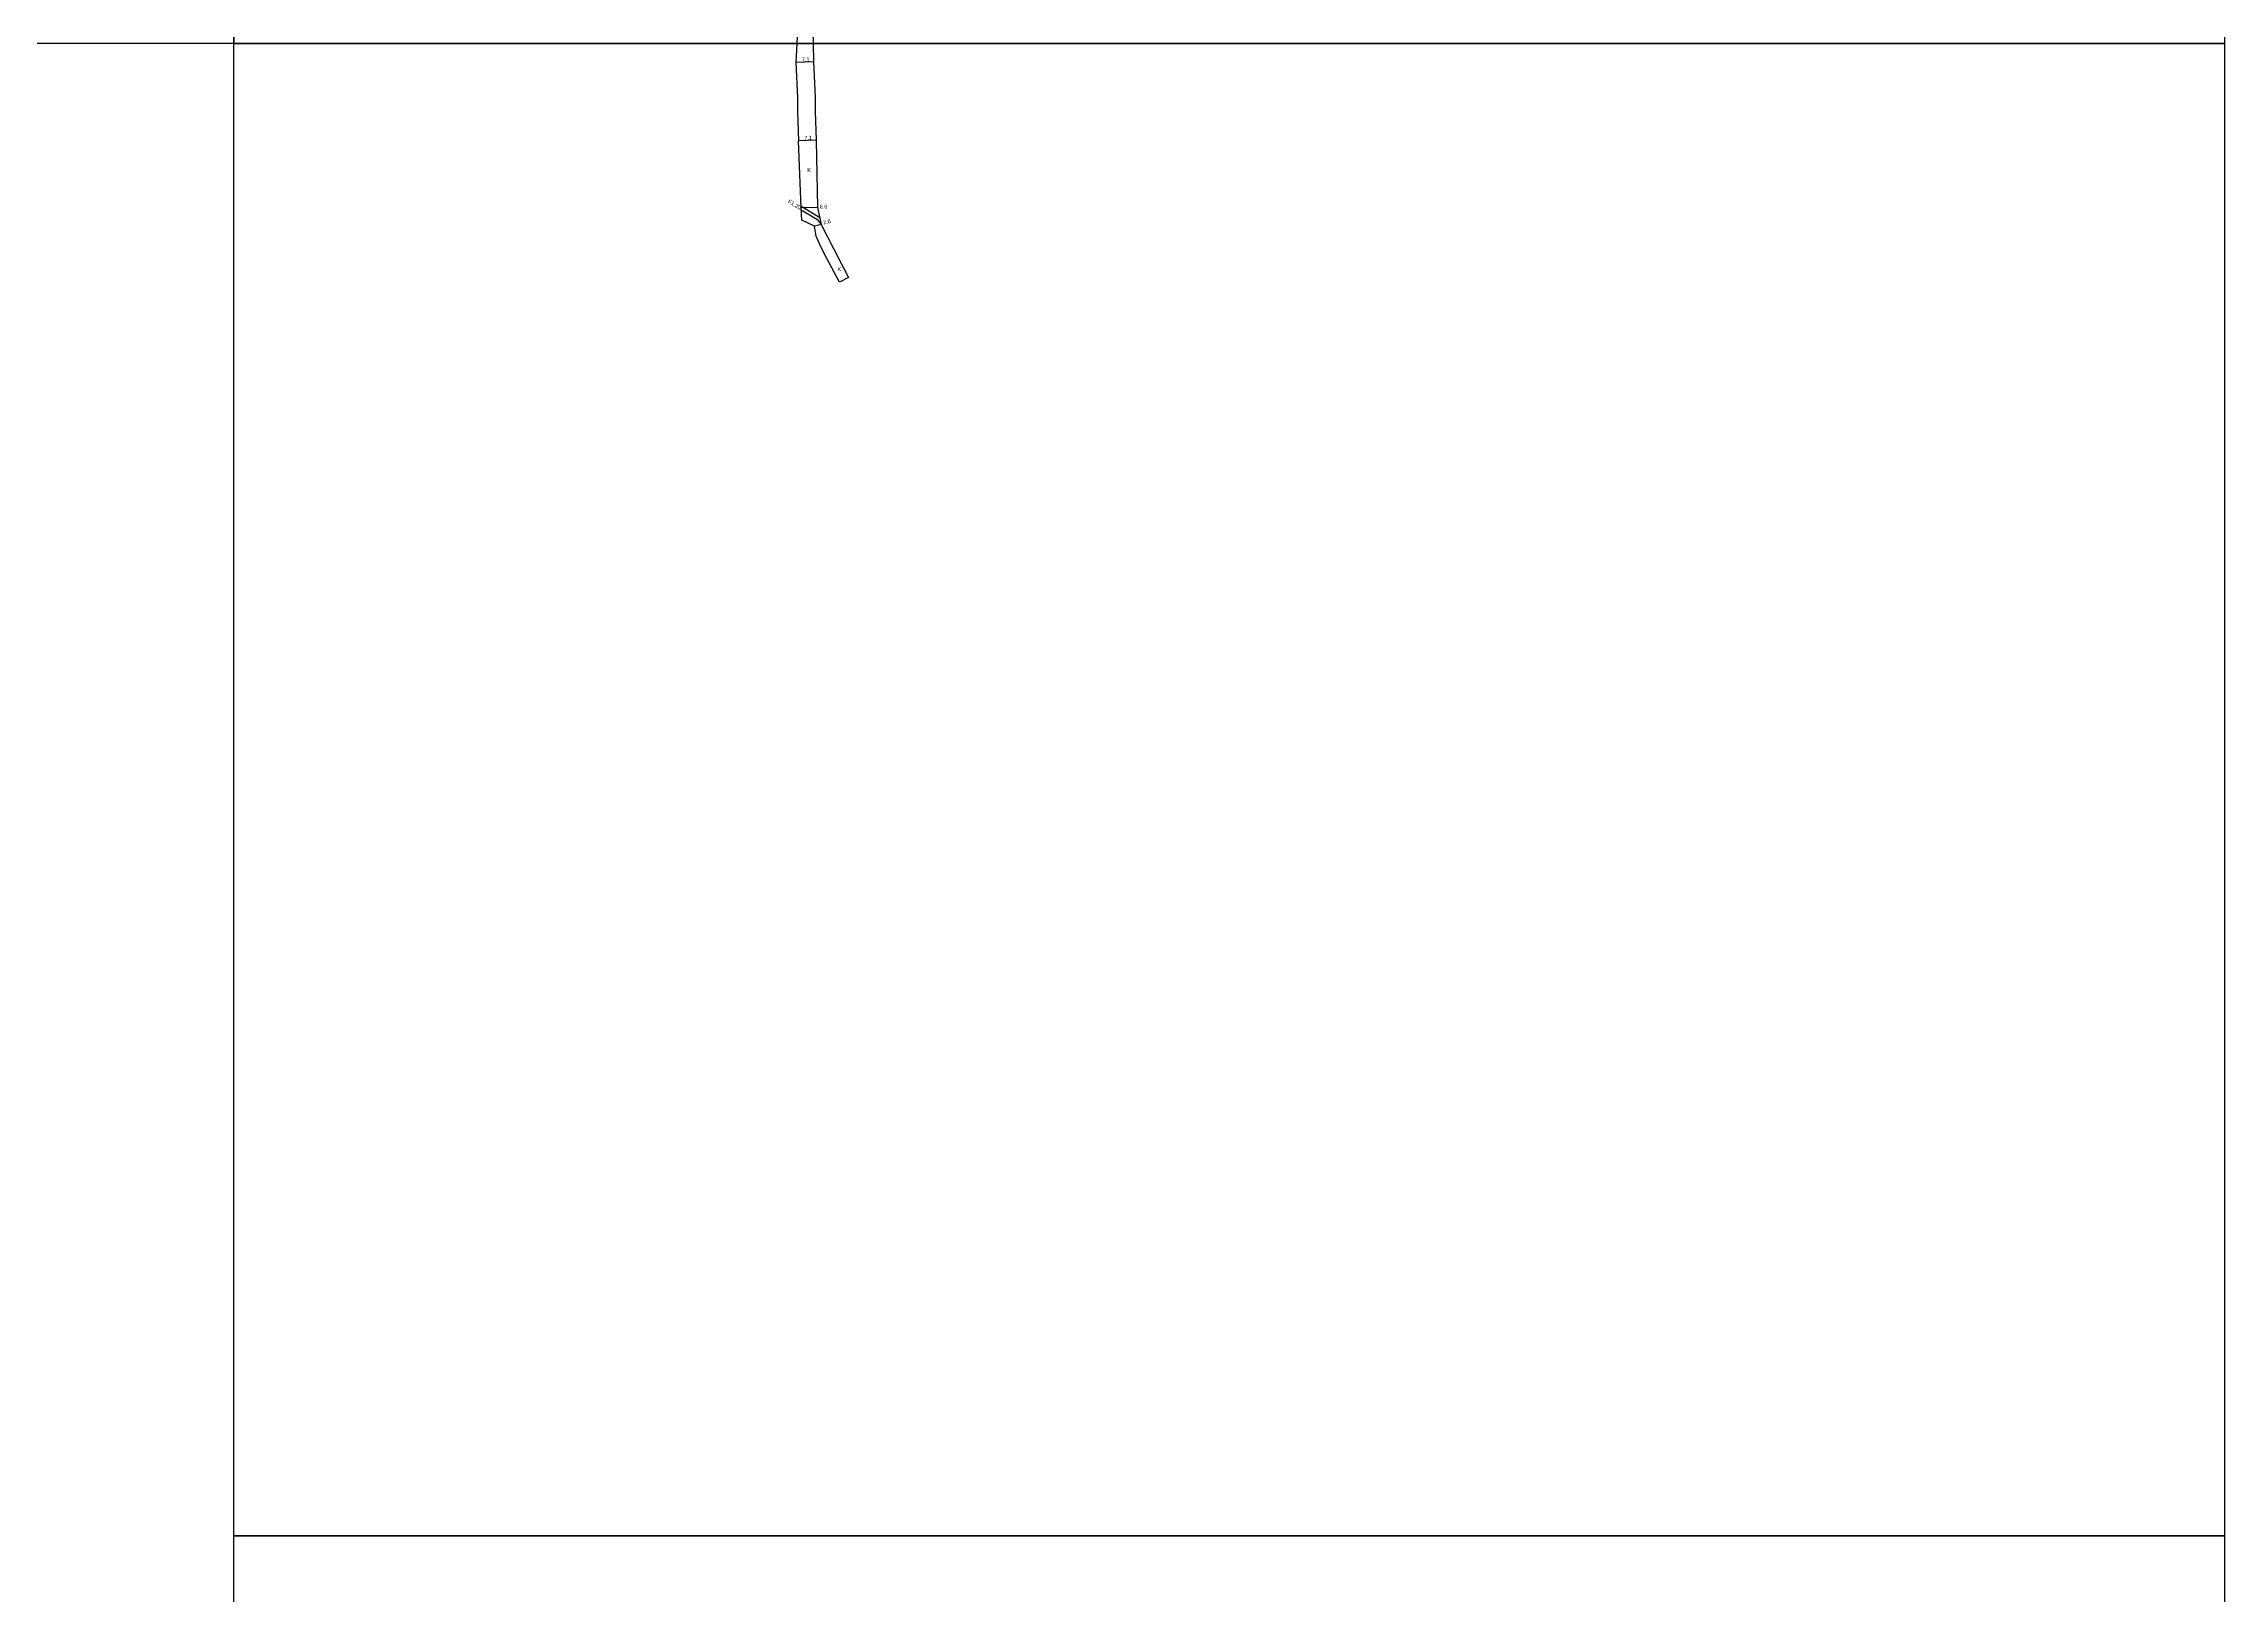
# Model space of a CAD drawing. Header units: metres. Extents: x -7200 to -4000, y -101400 to -99000.
# Drawn here: x -4876 to -4000, y -100224 to -99600 of the extents above; entities that cross this region are included whole.
import ezdxf

# ---------------------------------------------------------------- set-up
doc = ezdxf.new("R2010")
doc.units = ezdxf.units.M
doc.header["$LTSCALE"] = 2.5
for name, color, linetype in [('側溝・桝', 7, 'Continuous'), ('図郭', 7, 'Continuous'), ('幅員', 7, 'Continuous'), ('舗装', 7, 'Continuous'), ('道路', 7, 'Continuous')]:
    doc.layers.add(name, color=color, linetype=linetype)
doc.styles.get("Standard").update_dxf_attribs({"font": ''})
doc.styles.get('Standard').set_extended_font_data('@MS PGothic')

msp = doc.modelspace()

# ---------------------------------------------------------------- linework, layer by layer
at = {"layer": '側溝・桝'}
for points in [[(-4572.05, -99665.37), (-4564.88, -99669.72), (-4564.47, -99670.14)], [(-4571.97, -99666.83), (-4565.63, -99670.66), (-4564.71, -99671.62), (-4563.89, -99672.73)]]:
    msp.add_lwpolyline(points, dxfattribs=at)
at = {"layer": '図郭'}
for points in [[(-4800, -99000), (-4800, -99600), (-5600, -99600), (-5600, -99000)], [(-4000, -99000), (-4000, -99600), (-4800, -99600), (-4800, -99000)], [(-4000, -99600), (-4000, -100200), (-4800, -100200), (-4800, -99600)], [(-4800, -100800), (-4800, -100200), (-4000, -100200), (-4000, -100800)]]:
    msp.add_lwpolyline(points, close=True, dxfattribs=at)
at = {"layer": '幅員'}
for points in [[(-4567.01, -99607.29), (-4574.1, -99607.6)], [(-4565.98, -99638.82), (-4573.08, -99639.06)], [(-4565.42, -99665.9), (-4572.02, -99666)], [(-4563.89, -99672.73), (-4566.62, -99673.35)]]:
    msp.add_lwpolyline(points, dxfattribs=at)
at = {"layer": '道路'}
for points in [[(-4593.22, -99333.8), (-4591.42, -99347.39), (-4590.96, -99355.34), (-4591, -99359.87), (-4589.95, -99374.58), (-4588.05, -99391.35), (-4586.72, -99405.84), (-4585.61, -99415.93), (-4585.34, -99419.37), (-4584.33, -99432.39), (-4580.27, -99461.57), (-4576.35, -99489.65), (-4574.93, -99500.96), (-4572.5, -99522.17), (-4568.48, -99555.83), (-4567.52, -99565.83), (-4566.66, -99585.17), (-4567.29, -99595.31), (-4567.18, -99600)], [(-4574.55, -99556.41), (-4573.7, -99566.26), (-4572.87, -99585.12), (-4573.48, -99594.92), (-4573.73, -99600)], [(-4573.73, -99600), (-4574.1, -99607.6), (-4573.48, -99621.78), (-4573.48, -99627.39), (-4573.08, -99639.06)], [(-4567.18, -99600), (-4567.01, -99607.29), (-4566.38, -99621.63), (-4566.38, -99627.27), (-4565.98, -99638.82), (-4565.42, -99665.9), (-4563.89, -99672.73), (-4558.99, -99682.45), (-4552.9, -99694.03)], [(-4572.02, -99666), (-4573.08, -99639.06)], [(-4556.62, -99695.98), (-4562.73, -99684.37), (-4564.5, -99680.85), (-4565.9, -99677.41), (-4566.62, -99673.35), (-4571.68, -99670.95), (-4572.02, -99666)], [(-4552.9, -99694.03), (-4556.62, -99695.98)]]:
    msp.add_lwpolyline(points, dxfattribs=at)

# ---------------------------------------------------------------- texts
at = {"layer": '側溝・桝'}
msp.add_text('F1.20', height=1.6, rotation=328.80223, dxfattribs=at).set_placement((-4577.47, -99663.92))
at = {"layer": '幅員'}
for s, rotation, p in [('7.1', 2.51792, (-4571.67, -99607.24)), ('7.1', 1.96012, (-4570.64, -99638.73)), ('6.6', 0.87217, (-4564.53, -99666.39)), ('2.8', 12.67505, (-4562.98, -99672.75))]:
    msp.add_text(s, height=1.6, rotation=rotation, dxfattribs=at).set_placement(p)
at = {"layer": '舗装'}
for p in [(-4569.55, -99651.66), (-4557.39, -99691.48)]:
    msp.add_text('K', height=1.6, dxfattribs=at).set_placement(p)

doc.saveas('drawing.dxf')
